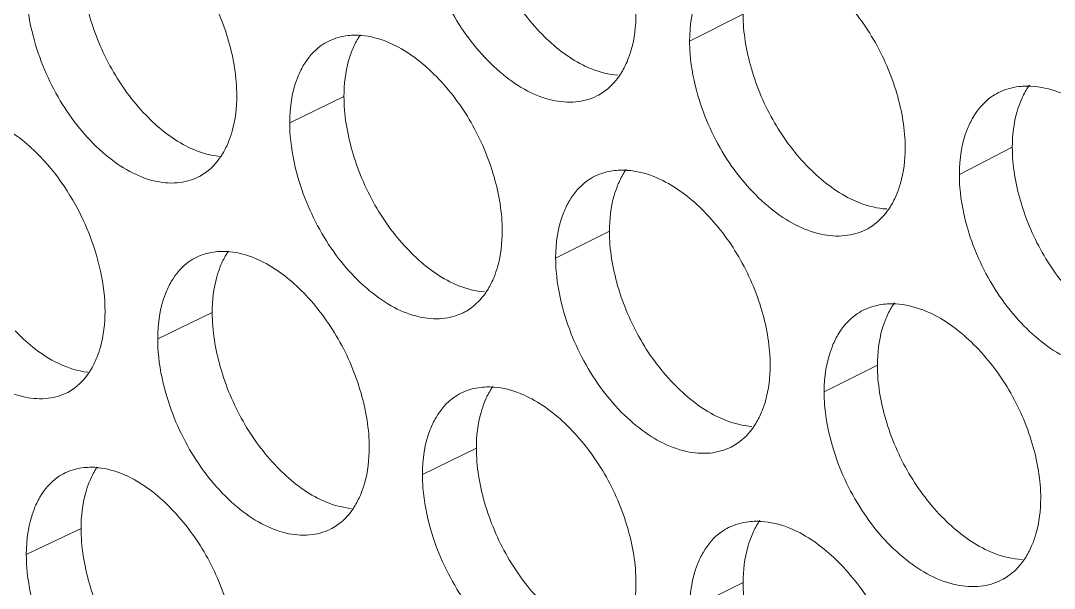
# Model space of a CAD drawing. Header units: millimetres. Extents: x 1177 to 4147, y 93 to 2194.
# Drawn here: x 2573.57 to 2587.9, y 943.65 to 951.52 of the extents above; entities that cross this region are included whole.
import ezdxf

# ---------------------------------------------------------------- set-up
doc = ezdxf.new("R2010")
doc.units = ezdxf.units.MM
doc.header["$LTSCALE"] = 0.1
doc.layers.get('0').update_dxf_attribs({"lineweight": 13})
doc.layers.add('标注', color=251, linetype='Continuous', lineweight=9)

# ---------------------------------------------------------------- blocks, each defined once
blk = doc.blocks.new('02')
at = {"layer": '标注'}
for p, q in [((4459.965, 950.711), (4458.906, 950.18)), ((4452.064, 949.085), (4450.989, 948.562)), ((4465.295, 948.076), (4464.246, 947.54)), ((4457.319, 946.413), (4456.254, 945.884)), ((4449.455, 944.805), (4448.376, 944.285)), ((4462.624, 943.765), (4461.569, 943.232)), ((4454.685, 942.121), (4453.616, 941.595)), ((4446.859, 940.532), (4445.775, 940.014)), ((4446.859, 940.532), (4445.775, 940.014)), ((4459.965, 939.461), (4458.906, 938.93))]:
    blk.add_line(p, q, dxfattribs=at)
for centre, radius, start, end in [((4452.287, 948.856), 1.439, 84.9711, 90.0516), ((4465.592, 947.801), 1.488, 87.2799, 90.7347), ((4457.571, 946.165), 1.459, 85.9113, 90.3279), ((4449.664, 944.585), 1.43, 84.4925, 89.9118), ((4462.906, 943.499), 1.478, 86.8291, 90.6001), ((4454.923, 941.882), 1.449, 85.444, 90.1903), ((4447.053, 940.321), 1.421, 84.008, 89.7708), ((4447.053, 940.321), 1.421, 84.008, 89.7708), ((4460.232, 939.204), 1.468, 86.3729, 90.4645)]:
    blk.add_arc(centre, radius, start, end, dxfattribs=at)
for points, knots in [([(4454.685, 953.371), (4454.685, 953.008), (4454.813, 952.256), (4455.256, 951.206), (4455.921, 950.314), (4456.491, 949.857), (4456.791, 949.706)], [0, 0, 0, 0, 0.247397, 0.512334, 0.770535, 1, 1, 1, 1]), ([(4449.942, 949.1), (4449.942, 949.463), (4449.815, 950.215), (4449.375, 951.267), (4448.716, 952.162), (4448.152, 952.623), (4447.855, 952.778)], [0, 0, 0, 0, 0.247645, 0.51293, 0.771215, 1, 1, 1, 1]), ([(4446.859, 951.782), (4446.859, 951.419), (4446.985, 950.667), (4447.421, 949.614), (4448.076, 948.718), (4448.638, 948.256), (4448.935, 948.102)], [0, 0, 0, 0, 0.247948, 0.513377, 0.771501, 1, 1, 1, 1]), ([(4453.778, 951.769), (4453.905, 951.325), (4454.28, 950.492), (4455.002, 949.643), (4455.671, 949.181), (4456.166, 948.99), (4456.644, 948.949), (4456.941, 949.029), (4457.07, 949.093)], [0, 0, 0, 0, 0.294183, 0.574014, 0.698487, 0.809259, 0.908301, 1, 1, 1, 1]), ([(4463.174, 948.066), (4463.174, 948.428), (4463.043, 949.18), (4462.592, 950.228), (4461.916, 951.116), (4461.339, 951.569), (4461.036, 951.719)], [0, 0, 0, 0, 0.246729, 0.511193, 0.769606, 1, 1, 1, 1]), ([(4445.775, 951.264), (4445.775, 951.177), (4445.79, 950.813), (4445.86, 950.453), (4445.935, 950.186)], [0, 0, 0, 0, 0.238408, 1, 1, 1, 1]), ([(4459.178, 951.311), (4459.133, 951.234), (4458.964, 950.881), (4458.906, 950.481), (4458.906, 950.18)], [0, 0, 0, 0, 0.228131, 1, 1, 1, 1]), ([(4457.68, 949.799), (4457.707, 949.866), (4457.807, 950.16), (4457.844, 950.473), (4457.844, 950.711)], [0, 0, 0, 0, 0.232922, 1, 1, 1, 1]), ([(4459.965, 950.711), (4459.965, 950.348), (4460.094, 949.597), (4460.542, 948.548), (4461.214, 947.658), (4461.789, 947.205), (4462.091, 947.056)], [0, 0, 0, 0, 0.247033, 0.511643, 0.769894, 1, 1, 1, 1]), ([(4452.387, 950.303), (4452.371, 950.28), (4452.309, 950.182), (4452.258, 950.078), (4452.226, 949.996)], [0, 0, 0, 0, 0.242465, 1, 1, 1, 1]), ([(4445.935, 950.186), (4446.06, 949.744), (4446.427, 948.912), (4447.134, 948.059), (4447.792, 947.591), (4448.277, 947.394), (4448.748, 947.346), (4449.042, 947.421), (4449.169, 947.482)], [0, 0, 0, 0, 0.295542, 0.576027, 0.700439, 0.810823, 0.909172, 1, 1, 1, 1]), ([(4451.762, 950.179), (4451.711, 950.154), (4451.508, 950.034), (4451.349, 949.847), (4451.259, 949.694)], [0, 0, 0, 0, 0.242161, 1, 1, 1, 1]), ([(4452.286, 950.295), (4452.239, 950.295), (4452.06, 950.286), (4451.882, 950.237), (4451.762, 950.179)], [0, 0, 0, 0, 0.258402, 1, 1, 1, 1]), ([(4453.089, 950.086), (4453.033, 950.114), (4452.819, 950.213), (4452.586, 950.275), (4452.413, 950.29)], [0, 0, 0, 0, 0.266651, 1, 1, 1, 1]), ([(4458.906, 950.18), (4458.906, 950.093), (4458.921, 949.73), (4458.993, 949.37), (4459.07, 949.104)], [0, 0, 0, 0, 0.238567, 1, 1, 1, 1]), ([(4452.226, 949.996), (4452.199, 949.93), (4452.1, 949.636), (4452.064, 949.323), (4452.064, 949.085)], [0, 0, 0, 0, 0.232536, 1, 1, 1, 1]), ([(4455.197, 946.418), (4455.197, 946.781), (4455.069, 947.532), (4454.624, 948.582), (4453.958, 949.475), (4453.389, 949.933), (4453.089, 950.086)], [0, 0, 0, 0, 0.247276, 0.512232, 0.770569, 1, 1, 1, 1]), ([(4451.259, 949.694), (4451.214, 949.617), (4451.046, 949.263), (4450.989, 948.863), (4450.989, 948.562)], [0, 0, 0, 0, 0.227393, 1, 1, 1, 1]), ([(4456.791, 949.706), (4456.849, 949.677), (4457.069, 949.577), (4457.309, 949.516), (4457.486, 949.503)], [0, 0, 0, 0, 0.266655, 1, 1, 1, 1]), ([(4457.513, 949.487), (4457.529, 949.51), (4457.594, 949.61), (4457.646, 949.716), (4457.68, 949.799)], [0, 0, 0, 0, 0.242584, 1, 1, 1, 1]), ([(4457.07, 949.093), (4457.113, 949.115), (4457.286, 949.215), (4457.428, 949.363), (4457.513, 949.487)], [0, 0, 0, 0, 0.244338, 1, 1, 1, 1]), ([(4465.573, 949.289), (4465.523, 949.288), (4465.333, 949.276), (4465.144, 949.221), (4465.018, 949.157)], [0, 0, 0, 0, 0.258456, 1, 1, 1, 1]), ([(4465.634, 949.309), (4465.617, 949.284), (4465.55, 949.183), (4465.496, 949.074), (4465.461, 948.989)], [0, 0, 0, 0, 0.242742, 1, 1, 1, 1]), ([(4466.395, 949.089), (4466.334, 949.119), (4466.101, 949.22), (4465.849, 949.278), (4465.662, 949.287)], [0, 0, 0, 0, 0.266777, 1, 1, 1, 1]), ([(4449.781, 948.19), (4449.808, 948.256), (4449.907, 948.55), (4449.942, 948.863), (4449.942, 949.1)], [0, 0, 0, 0, 0.232474, 1, 1, 1, 1]), ([(4452.064, 949.085), (4452.064, 948.722), (4452.191, 947.97), (4452.632, 946.919), (4453.293, 946.025), (4453.861, 945.567), (4454.16, 945.415)], [0, 0, 0, 0, 0.24758, 0.512681, 0.770856, 1, 1, 1, 1]), ([(4459.07, 949.104), (4459.198, 948.66), (4459.581, 947.825), (4460.418, 946.85), (4461.291, 946.35), (4461.971, 946.299), (4462.27, 946.382), (4462.4, 946.448)], [0, 0, 0, 0, 0.293762, 0.573619, 0.807925, 0.907583, 1, 1, 1, 1]), ([(4465.018, 949.157), (4464.967, 949.131), (4464.767, 949.009), (4464.609, 948.823), (4464.519, 948.67)], [0, 0, 0, 0, 0.243008, 1, 1, 1, 1]), ([(4465.461, 948.989), (4465.433, 948.922), (4465.332, 948.628), (4465.295, 948.314), (4465.295, 948.076)], [0, 0, 0, 0, 0.233282, 1, 1, 1, 1]), ([(4446.05, 947.892), (4445.94, 948.007), (4445.535, 948.384), (4445.01, 948.67), (4444.615, 948.714)], [0, 0, 0, 0, 0.284731, 1, 1, 1, 1]), ([(4464.519, 948.67), (4464.474, 948.593), (4464.304, 948.24), (4464.246, 947.841), (4464.246, 947.54)], [0, 0, 0, 0, 0.228624, 1, 1, 1, 1]), ([(4450.989, 948.562), (4450.989, 948.475), (4451.005, 948.111), (4451.075, 947.751), (4451.151, 947.485)], [0, 0, 0, 0, 0.238471, 1, 1, 1, 1]), ([(4448.935, 948.102), (4448.99, 948.074), (4449.199, 947.976), (4449.427, 947.913), (4449.595, 947.897)], [0, 0, 0, 0, 0.266559, 1, 1, 1, 1]), ([(4449.621, 947.885), (4449.637, 947.908), (4449.698, 948.005), (4449.749, 948.109), (4449.781, 948.19)], [0, 0, 0, 0, 0.242432, 1, 1, 1, 1]), ([(4463.008, 947.153), (4463.036, 947.22), (4463.137, 947.514), (4463.174, 947.828), (4463.174, 948.066)], [0, 0, 0, 0, 0.233221, 1, 1, 1, 1]), ([(4465.295, 948.076), (4465.295, 947.713), (4465.425, 946.962), (4465.878, 945.915), (4466.556, 945.028), (4467.136, 944.579), (4467.441, 944.431)], [0, 0, 0, 0, 0.246671, 0.510955, 0.769257, 1, 1, 1, 1]), ([(4447.334, 944.825), (4447.334, 945.094), (4447.263, 945.652), (4446.92, 946.731), (4446.446, 947.48), (4446.05, 947.892)], [0, 0, 0, 0, 0.238081, 0.493556, 1, 1, 1, 1]), ([(4449.169, 947.482), (4449.213, 947.504), (4449.39, 947.605), (4449.535, 947.758), (4449.621, 947.885)], [0, 0, 0, 0, 0.2437, 1, 1, 1, 1]), ([(4451.151, 947.485), (4451.278, 947.042), (4451.649, 946.209), (4452.367, 945.359), (4453.032, 944.895), (4453.524, 944.702), (4454, 944.659), (4454.295, 944.737), (4454.423, 944.8)], [0, 0, 0, 0, 0.294634, 0.574682, 0.699134, 0.809777, 0.908589, 1, 1, 1, 1]), ([(4457.027, 947.502), (4456.976, 947.476), (4456.774, 947.355), (4456.616, 947.169), (4456.526, 947.016)], [0, 0, 0, 0, 0.242512, 1, 1, 1, 1]), ([(4457.563, 947.624), (4457.516, 947.624), (4457.332, 947.613), (4457.149, 947.562), (4457.027, 947.502)], [0, 0, 0, 0, 0.258421, 1, 1, 1, 1]), ([(4457.648, 947.637), (4457.632, 947.613), (4457.568, 947.514), (4457.516, 947.407), (4457.482, 947.325)], [0, 0, 0, 0, 0.242569, 1, 1, 1, 1]), ([(4458.374, 947.418), (4458.316, 947.447), (4458.094, 947.547), (4457.853, 947.608), (4457.675, 947.62)], [0, 0, 0, 0, 0.266713, 1, 1, 1, 1]), ([(4464.246, 947.54), (4464.246, 947.453), (4464.261, 947.09), (4464.333, 946.73), (4464.411, 946.465)], [0, 0, 0, 0, 0.238632, 1, 1, 1, 1]), ([(4457.482, 947.325), (4457.455, 947.258), (4457.355, 946.964), (4457.319, 946.65), (4457.319, 946.413)], [0, 0, 0, 0, 0.232835, 1, 1, 1, 1]), ([(4460.502, 943.76), (4460.502, 944.123), (4460.373, 944.875), (4459.923, 945.923), (4459.251, 946.813), (4458.677, 947.267), (4458.374, 947.418)], [0, 0, 0, 0, 0.246911, 0.511538, 0.769926, 1, 1, 1, 1]), ([(4462.091, 947.056), (4462.151, 947.026), (4462.379, 946.925), (4462.626, 946.866), (4462.809, 946.855)], [0, 0, 0, 0, 0.2667, 1, 1, 1, 1]), ([(4462.837, 946.836), (4462.854, 946.86), (4462.92, 946.96), (4462.974, 947.069), (4463.008, 947.153)], [0, 0, 0, 0, 0.242697, 1, 1, 1, 1]), ([(4456.526, 947.016), (4456.481, 946.939), (4456.312, 946.585), (4456.254, 946.186), (4456.254, 945.884)], [0, 0, 0, 0, 0.227885, 1, 1, 1, 1]), ([(4462.4, 946.448), (4462.443, 946.47), (4462.612, 946.569), (4462.752, 946.715), (4462.837, 946.836)], [0, 0, 0, 0, 0.244733, 1, 1, 1, 1]), ([(4455.034, 945.507), (4455.062, 945.573), (4455.161, 945.867), (4455.197, 946.18), (4455.197, 946.418)], [0, 0, 0, 0, 0.232772, 1, 1, 1, 1]), ([(4457.319, 946.413), (4457.319, 946.05), (4457.447, 945.298), (4457.893, 944.249), (4458.561, 943.358), (4459.134, 942.903), (4459.435, 942.752)], [0, 0, 0, 0, 0.247215, 0.511988, 0.770214, 1, 1, 1, 1]), ([(4464.411, 946.465), (4464.542, 946.02), (4464.836, 945.38), (4465.392, 944.659), (4465.981, 944.097), (4466.662, 943.719), (4467.348, 943.674), (4467.649, 943.761), (4467.78, 943.828)], [0, 0, 0, 0, 0.292621, 0.4365, 0.572692, 0.807081, 0.907102, 1, 1, 1, 1]), ([(4449.666, 946.015), (4449.62, 946.015), (4449.443, 946.006), (4449.267, 945.959), (4449.148, 945.902)], [0, 0, 0, 0, 0.258394, 1, 1, 1, 1]), ([(4449.775, 946.02), (4449.76, 945.997), (4449.699, 945.9), (4449.648, 945.797), (4449.616, 945.716)], [0, 0, 0, 0, 0.242417, 1, 1, 1, 1]), ([(4450.466, 945.804), (4450.411, 945.832), (4450.2, 945.93), (4449.971, 945.992), (4449.801, 946.008)], [0, 0, 0, 0, 0.266613, 1, 1, 1, 1]), ([(4443.346, 945.921), (4443.47, 945.479), (4443.834, 944.648), (4444.537, 943.794), (4445.19, 943.323), (4445.673, 943.125), (4446.142, 943.074), (4446.434, 943.147), (4446.561, 943.208)], [0, 0, 0, 0, 0.295999, 0.576706, 0.701098, 0.811352, 0.909467, 1, 1, 1, 1]), ([(4449.148, 945.902), (4449.097, 945.877), (4448.894, 945.758), (4448.735, 945.571), (4448.645, 945.417)], [0, 0, 0, 0, 0.241979, 1, 1, 1, 1]), ([(4452.564, 942.131), (4452.564, 942.494), (4452.436, 943.246), (4451.993, 944.297), (4451.331, 945.191), (4450.765, 945.65), (4450.466, 945.804)], [0, 0, 0, 0, 0.24746, 0.512581, 0.770891, 1, 1, 1, 1]), ([(4456.254, 945.884), (4456.254, 945.798), (4456.27, 945.434), (4456.341, 945.074), (4456.418, 944.808)], [0, 0, 0, 0, 0.238534, 1, 1, 1, 1]), ([(4449.616, 945.716), (4449.589, 945.65), (4449.491, 945.356), (4449.455, 945.043), (4449.455, 944.805)], [0, 0, 0, 0, 0.232387, 1, 1, 1, 1]), ([(4448.645, 945.417), (4448.6, 945.34), (4448.432, 944.986), (4448.376, 944.586), (4448.376, 944.285)], [0, 0, 0, 0, 0.227147, 1, 1, 1, 1]), ([(4454.16, 945.415), (4454.217, 945.386), (4454.433, 945.287), (4454.669, 945.226), (4454.843, 945.212)], [0, 0, 0, 0, 0.266627, 1, 1, 1, 1]), ([(4454.87, 945.197), (4454.886, 945.22), (4454.949, 945.319), (4455.001, 945.424), (4455.034, 945.507)], [0, 0, 0, 0, 0.242531, 1, 1, 1, 1]), ([(4454.423, 944.8), (4454.467, 944.821), (4454.641, 944.922), (4454.784, 945.072), (4454.87, 945.197)], [0, 0, 0, 0, 0.244132, 1, 1, 1, 1]), ([(4462.96, 944.995), (4462.943, 944.971), (4462.877, 944.87), (4462.823, 944.762), (4462.789, 944.678)], [0, 0, 0, 0, 0.242682, 1, 1, 1, 1]), ([(4447.173, 943.915), (4447.2, 943.982), (4447.299, 944.276), (4447.334, 944.588), (4447.334, 944.825)], [0, 0, 0, 0, 0.232325, 1, 1, 1, 1]), ([(4449.455, 944.805), (4449.455, 944.442), (4449.582, 943.69), (4450.02, 942.639), (4450.678, 941.744), (4451.243, 941.284), (4451.541, 941.13)], [0, 0, 0, 0, 0.247764, 0.513029, 0.771178, 1, 1, 1, 1]), ([(4456.418, 944.808), (4456.546, 944.365), (4456.925, 943.53), (4457.757, 942.553), (4458.624, 942.051), (4459.301, 941.996), (4459.599, 942.077), (4459.729, 942.142)], [0, 0, 0, 0, 0.294207, 0.574275, 0.808437, 0.907868, 1, 1, 1, 1]), ([(4462.342, 944.849), (4462.291, 944.823), (4462.09, 944.701), (4461.932, 944.516), (4461.842, 944.363)], [0, 0, 0, 0, 0.242847, 1, 1, 1, 1]), ([(4462.89, 944.977), (4462.842, 944.977), (4462.653, 944.966), (4462.467, 944.912), (4462.342, 944.849)], [0, 0, 0, 0, 0.258444, 1, 1, 1, 1]), ([(4463.709, 944.776), (4463.649, 944.805), (4463.42, 944.906), (4463.171, 944.965), (4462.988, 944.975)], [0, 0, 0, 0, 0.266759, 1, 1, 1, 1]), ([(4465.857, 941.128), (4465.857, 941.49), (4465.726, 942.242), (4465.272, 943.288), (4464.593, 944.176), (4464.014, 944.626), (4463.709, 944.776)], [0, 0, 0, 0, 0.246547, 0.510848, 0.769286, 1, 1, 1, 1]), ([(4462.789, 944.678), (4462.761, 944.611), (4462.661, 944.317), (4462.624, 944.003), (4462.624, 943.765)], [0, 0, 0, 0, 0.233133, 1, 1, 1, 1]), ([(4445.552, 944.445), (4445.662, 944.33), (4446.067, 943.951), (4446.594, 943.666), (4446.991, 943.624)], [0, 0, 0, 0, 0.28484, 1, 1, 1, 1]), ([(4448.376, 944.285), (4448.376, 944.198), (4448.391, 943.834), (4448.461, 943.474), (4448.537, 943.208)], [0, 0, 0, 0, 0.238439, 1, 1, 1, 1]), ([(4461.842, 944.363), (4461.797, 944.286), (4461.628, 943.932), (4461.569, 943.533), (4461.569, 943.232)], [0, 0, 0, 0, 0.228378, 1, 1, 1, 1]), ([(4447.016, 943.614), (4447.031, 943.637), (4447.092, 943.733), (4447.141, 943.836), (4447.173, 943.915)], [0, 0, 0, 0, 0.242387, 1, 1, 1, 1]), ([(4460.338, 942.848), (4460.365, 942.915), (4460.466, 943.209), (4460.502, 943.522), (4460.502, 943.76)], [0, 0, 0, 0, 0.233071, 1, 1, 1, 1]), ([(4462.624, 943.765), (4462.624, 943.402), (4462.754, 942.651), (4463.204, 941.603), (4463.879, 940.715), (4464.456, 940.264), (4464.76, 940.115)], [0, 0, 0, 0, 0.246852, 0.511298, 0.769575, 1, 1, 1, 1]), ([(4446.561, 943.208), (4446.606, 943.229), (4446.784, 943.331), (4446.93, 943.485), (4447.016, 943.614)], [0, 0, 0, 0, 0.243475, 1, 1, 1, 1]), ([(4448.537, 943.208), (4448.662, 942.765), (4449.032, 941.932), (4449.744, 941.081), (4450.405, 940.615), (4450.894, 940.42), (4451.368, 940.374), (4451.662, 940.451), (4451.79, 940.513)], [0, 0, 0, 0, 0.295087, 0.575352, 0.699785, 0.810298, 0.90888, 1, 1, 1, 1]), ([(4454.388, 943.212), (4454.337, 943.187), (4454.135, 943.067), (4453.976, 942.88), (4453.886, 942.727)], [0, 0, 0, 0, 0.242339, 1, 1, 1, 1]), ([(4454.918, 943.331), (4454.871, 943.331), (4454.69, 943.322), (4454.509, 943.272), (4454.388, 943.212)], [0, 0, 0, 0, 0.258411, 1, 1, 1, 1]), ([(4455.011, 943.342), (4454.995, 943.318), (4454.932, 943.22), (4454.881, 943.114), (4454.848, 943.032)], [0, 0, 0, 0, 0.242516, 1, 1, 1, 1]), ([(4455.726, 943.124), (4455.669, 943.153), (4455.45, 943.252), (4455.213, 943.313), (4455.038, 943.327)], [0, 0, 0, 0, 0.266684, 1, 1, 1, 1]), ([(4461.569, 943.232), (4461.569, 943.145), (4461.585, 942.782), (4461.657, 942.422), (4461.734, 942.157)], [0, 0, 0, 0, 0.238599, 1, 1, 1, 1]), ([(4454.848, 943.032), (4454.821, 942.966), (4454.721, 942.672), (4454.685, 942.358), (4454.685, 942.121)], [0, 0, 0, 0, 0.232686, 1, 1, 1, 1]), ([(4457.844, 939.461), (4457.844, 939.824), (4457.715, 940.575), (4457.268, 941.625), (4456.598, 942.516), (4456.027, 942.972), (4455.726, 943.124)], [0, 0, 0, 0, 0.247093, 0.511885, 0.770247, 1, 1, 1, 1]), ([(4459.435, 942.752), (4459.494, 942.723), (4459.718, 942.623), (4459.961, 942.563), (4460.141, 942.551)], [0, 0, 0, 0, 0.266679, 1, 1, 1, 1]), ([(4460.169, 942.533), (4460.185, 942.557), (4460.25, 942.657), (4460.304, 942.765), (4460.338, 942.848)], [0, 0, 0, 0, 0.24264, 1, 1, 1, 1]), ([(4453.886, 942.727), (4453.841, 942.65), (4453.673, 942.296), (4453.616, 941.896), (4453.616, 941.595)], [0, 0, 0, 0, 0.227639, 1, 1, 1, 1]), ([(4459.729, 942.142), (4459.772, 942.164), (4459.942, 942.264), (4460.083, 942.411), (4460.169, 942.533)], [0, 0, 0, 0, 0.244538, 1, 1, 1, 1]), ([(4452.401, 941.22), (4452.428, 941.287), (4452.528, 941.58), (4452.564, 941.893), (4452.564, 942.131)], [0, 0, 0, 0, 0.232623, 1, 1, 1, 1]), ([(4454.685, 942.121), (4454.685, 941.758), (4454.813, 941.006), (4455.256, 939.956), (4455.921, 939.064), (4456.491, 938.607), (4456.791, 938.456)], [0, 0, 0, 0, 0.247397, 0.512334, 0.770535, 1, 1, 1, 1]), ([(4461.734, 942.157), (4461.864, 941.712), (4462.249, 940.877), (4463.091, 939.902), (4463.97, 939.406), (4464.653, 939.359), (4464.954, 939.443), (4465.084, 939.51)], [0, 0, 0, 0, 0.293319, 0.572966, 0.807416, 0.907301, 1, 1, 1, 1]), ([(4447.059, 941.741), (4447.013, 941.741), (4446.838, 941.733), (4446.665, 941.687), (4446.547, 941.631)], [0, 0, 0, 0, 0.258386, 1, 1, 1, 1]), ([(4447.059, 941.741), (4447.013, 941.741), (4446.838, 941.733), (4446.665, 941.687), (4446.547, 941.631)], [0, 0, 0, 0, 0.258386, 1, 1, 1, 1]), ([(4447.176, 941.743), (4447.161, 941.721), (4447.101, 941.625), (4447.051, 941.522), (4447.019, 941.443)], [0, 0, 0, 0, 0.242372, 1, 1, 1, 1]), ([(4447.176, 941.743), (4447.161, 941.721), (4447.101, 941.625), (4447.051, 941.522), (4447.019, 941.443)], [0, 0, 0, 0, 0.242372, 1, 1, 1, 1]), ([(4447.855, 941.528), (4447.8, 941.556), (4447.593, 941.653), (4447.368, 941.716), (4447.201, 941.733)], [0, 0, 0, 0, 0.266572, 1, 1, 1, 1]), ([(4447.855, 941.528), (4447.8, 941.556), (4447.593, 941.653), (4447.368, 941.716), (4447.201, 941.733)], [0, 0, 0, 0, 0.266572, 1, 1, 1, 1]), ([(4446.547, 941.631), (4446.496, 941.606), (4446.292, 941.488), (4446.133, 941.3), (4446.043, 941.146)], [0, 0, 0, 0, 0.241792, 1, 1, 1, 1]), ([(4446.547, 941.631), (4446.496, 941.606), (4446.292, 941.488), (4446.133, 941.3), (4446.043, 941.146)], [0, 0, 0, 0, 0.241792, 1, 1, 1, 1]), ([(4449.942, 937.85), (4449.942, 938.213), (4449.815, 938.965), (4449.375, 940.017), (4448.716, 940.912), (4448.152, 941.373), (4447.855, 941.528)], [0, 0, 0, 0, 0.247645, 0.51293, 0.771215, 1, 1, 1, 1]), ([(4449.942, 937.85), (4449.942, 938.213), (4449.815, 938.965), (4449.375, 940.017), (4448.716, 940.912), (4448.152, 941.373), (4447.855, 941.528)], [0, 0, 0, 0, 0.247645, 0.51293, 0.771215, 1, 1, 1, 1]), ([(4453.616, 941.595), (4453.616, 941.508), (4453.631, 941.145), (4453.702, 940.785), (4453.778, 940.519)], [0, 0, 0, 0, 0.238502, 1, 1, 1, 1]), ([(4447.019, 941.443), (4446.993, 941.376), (4446.895, 941.082), (4446.859, 940.769), (4446.859, 940.532)], [0, 0, 0, 0, 0.232238, 1, 1, 1, 1]), ([(4447.019, 941.443), (4446.993, 941.376), (4446.895, 941.082), (4446.859, 940.769), (4446.859, 940.532)], [0, 0, 0, 0, 0.232238, 1, 1, 1, 1]), ([(4446.043, 941.146), (4445.998, 941.069), (4445.831, 940.715), (4445.775, 940.316), (4445.775, 940.014)], [0, 0, 0, 0, 0.226902, 1, 1, 1, 1]), ([(4446.043, 941.146), (4445.998, 941.069), (4445.831, 940.715), (4445.775, 940.316), (4445.775, 940.014)], [0, 0, 0, 0, 0.226902, 1, 1, 1, 1]), ([(4451.541, 941.13), (4451.597, 941.102), (4451.81, 941.003), (4452.041, 940.941), (4452.213, 940.926)], [0, 0, 0, 0, 0.266595, 1, 1, 1, 1]), ([(4452.239, 940.913), (4452.255, 940.936), (4452.317, 941.034), (4452.369, 941.139), (4452.401, 941.22)], [0, 0, 0, 0, 0.242481, 1, 1, 1, 1]), ([(4465.691, 940.215), (4465.719, 940.282), (4465.82, 940.576), (4465.857, 940.89), (4465.857, 941.128)], [0, 0, 0, 0, 0.23337, 1, 1, 1, 1]), ([(4451.79, 940.513), (4451.834, 940.535), (4452.009, 940.635), (4452.153, 940.787), (4452.239, 940.913)], [0, 0, 0, 0, 0.24392, 1, 1, 1, 1]), ([(4460.298, 940.688), (4460.281, 940.664), (4460.216, 940.564), (4460.163, 940.457), (4460.129, 940.373)], [0, 0, 0, 0, 0.242625, 1, 1, 1, 1]), ([(4446.859, 940.532), (4446.859, 940.169), (4446.985, 939.417), (4447.421, 938.364), (4448.076, 937.468), (4448.638, 937.006), (4448.935, 936.852)], [0, 0, 0, 0, 0.247948, 0.513377, 0.771501, 1, 1, 1, 1]), ([(4446.859, 940.532), (4446.859, 940.169), (4446.985, 939.417), (4447.421, 938.364), (4448.076, 937.468), (4448.638, 937.006), (4448.935, 936.852)], [0, 0, 0, 0, 0.247948, 0.513377, 0.771501, 1, 1, 1, 1]), ([(4453.778, 940.519), (4453.905, 940.075), (4454.28, 939.242), (4455.002, 938.393), (4455.671, 937.931), (4456.166, 937.74), (4456.644, 937.699), (4456.941, 937.779), (4457.07, 937.843)], [0, 0, 0, 0, 0.294183, 0.574014, 0.698487, 0.809259, 0.908301, 1, 1, 1, 1]), ([(4459.679, 940.547), (4459.628, 940.522), (4459.426, 940.4), (4459.268, 940.214), (4459.178, 940.061)], [0, 0, 0, 0, 0.242682, 1, 1, 1, 1]), ([(4460.221, 940.673), (4460.172, 940.672), (4459.986, 940.661), (4459.802, 940.609), (4459.679, 940.547)], [0, 0, 0, 0, 0.258432, 1, 1, 1, 1]), ([(4461.036, 940.469), (4460.977, 940.498), (4460.751, 940.598), (4460.506, 940.658), (4460.325, 940.67)], [0, 0, 0, 0, 0.266738, 1, 1, 1, 1]), ([(4460.129, 940.373), (4460.102, 940.306), (4460.002, 940.012), (4459.965, 939.699), (4459.965, 939.461)], [0, 0, 0, 0, 0.232984, 1, 1, 1, 1]), ([(4463.174, 936.816), (4463.174, 937.178), (4463.043, 937.93), (4462.592, 938.978), (4461.916, 939.866), (4461.339, 940.319), (4461.036, 940.469)], [0, 0, 0, 0, 0.246729, 0.511193, 0.769606, 1, 1, 1, 1]), ([(4464.76, 940.115), (4464.821, 940.085), (4465.052, 939.984), (4465.304, 939.925), (4465.489, 939.916)], [0, 0, 0, 0, 0.266716, 1, 1, 1, 1]), ([(4465.517, 939.895), (4465.534, 939.919), (4465.601, 940.02), (4465.656, 940.13), (4465.691, 940.215)], [0, 0, 0, 0, 0.242757, 1, 1, 1, 1]), ([(4445.775, 940.014), (4445.775, 939.927), (4445.79, 939.563), (4445.86, 939.203), (4445.935, 938.936)], [0, 0, 0, 0, 0.238408, 1, 1, 1, 1]), ([(4445.775, 940.014), (4445.775, 939.927), (4445.79, 939.563), (4445.86, 939.203), (4445.935, 938.936)], [0, 0, 0, 0, 0.238408, 1, 1, 1, 1]), ([(4459.178, 940.061), (4459.133, 939.984), (4458.964, 939.631), (4458.906, 939.231), (4458.906, 938.93)], [0, 0, 0, 0, 0.228131, 1, 1, 1, 1]), ([(4465.084, 939.51), (4465.126, 939.532), (4465.294, 939.631), (4465.433, 939.775), (4465.517, 939.895)], [0, 0, 0, 0, 0.244921, 1, 1, 1, 1]), ([(4457.68, 938.549), (4457.707, 938.616), (4457.807, 938.91), (4457.844, 939.223), (4457.844, 939.461)], [0, 0, 0, 0, 0.232922, 1, 1, 1, 1]), ([(4459.965, 939.461), (4459.965, 939.098), (4460.094, 938.347), (4460.542, 937.298), (4461.214, 936.408), (4461.789, 935.955), (4462.091, 935.806)], [0, 0, 0, 0, 0.247033, 0.511643, 0.769894, 1, 1, 1, 1])]:
    blk.add_open_spline(points, degree=3, knots=knots, dxfattribs=at)

msp = doc.modelspace()

# ---------------------------------------------------------------- block references
at = {"xscale": 0.7, "yscale": 0.7, "zscale": 0.7}
msp.add_blockref('02', (-538.391, 286.112), dxfattribs=at)

doc.saveas('drawing.dxf')
